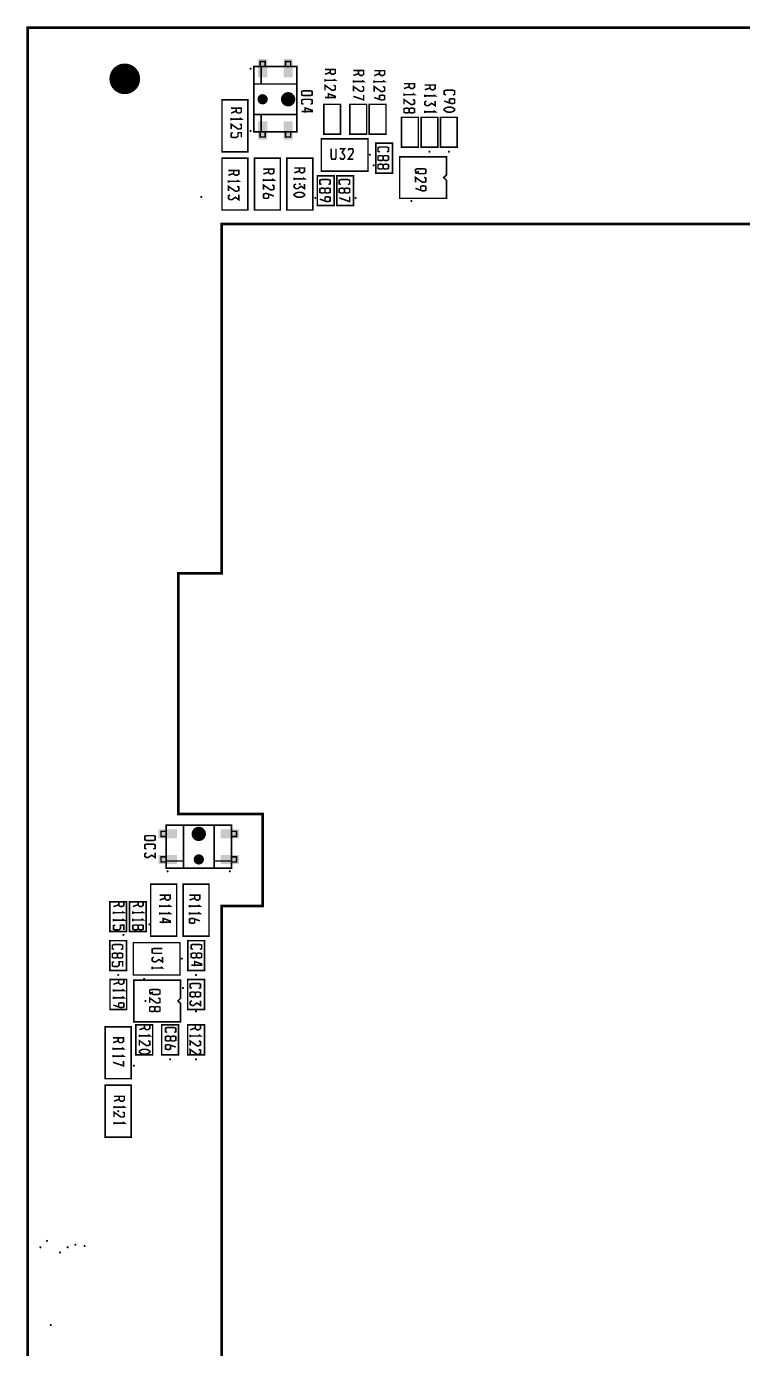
# Model space of a CAD drawing. Extents: x -3 to 440, y 331 to 583.
# Drawn here: x -3.1 to 67, y 453.2 to 582.7 of the extents above; entities that cross this region are included whole.
import ezdxf

# ---------------------------------------------------------------- set-up
doc = ezdxf.new("R2010")
doc.units = 0
doc.header["$MEASUREMENT"] = 0
doc.layers.get('0').update_dxf_attribs({"linetype": 'CONTINUOUS'})
for name, color, linetype in [('22-303-0_AST', 7, 'CONTINUOUS'), ('22-303-0_DRL', 1, 'CONTINUOUS'), ('THRUHOLE_NPT', 7, 'CONTINUOUS'), ('THRUHOLE_TAP', 1, 'CONTINUOUS')]:
    doc.layers.add(name, color=color, linetype=linetype)

# ---------------------------------------------------------------- blocks, each defined once
blk = doc.blocks.new('ROUND_2')
at = {"const_width": 0.50038}
blk.add_lwpolyline([(-0.25019, 0, 1), (0.25019, 0, 1)], format="xyb", close=True, dxfattribs=at)
blk = doc.blocks.new('RECTANGLE_39')
blk.add_solid([(0.90043, 0.44958), (0.90043, -0.44958), (-0.90043, 0.44958), (-0.90043, -0.44958)])
blk = doc.blocks.new('ROUND_40')
at = {"const_width": 0.69977}
blk.add_lwpolyline([(-0.349884, 0, 1), (0.349884, 0, 1)], format="xyb", close=True, dxfattribs=at)
blk = doc.blocks.new('RECTANGLE_41')
blk.add_solid([(0.44958, 0.90043), (0.44958, -0.90043), (-0.44958, 0.90043), (-0.44958, -0.90043)])
blk = doc.blocks.new('ROUND_111')
at = {"const_width": 1.49987}
blk.add_lwpolyline([(-0.749934, 0, 1), (0.749934, 0, 1)], format="xyb", close=True, dxfattribs=at)
blk = doc.blocks.new('ROUND_116')
at = {"const_width": 0.10033}
blk.add_lwpolyline([(-0.050164, 0, 1), (0.050164, 0, 1)], format="xyb", close=True, dxfattribs=at)
blk = doc.blocks.new('ROUND_117')
at = {"const_width": 0.10033}
blk.add_lwpolyline([(-0.050164, 0, 1), (0.050164, 0, 1)], format="xyb", close=True, dxfattribs=at)
blk = doc.blocks.new('ROUND_108')
at = {"const_width": 0.10033}
blk.add_lwpolyline([(-0.050164, 0, 1), (0.050164, 0, 1)], format="xyb", close=True, dxfattribs=at)
blk = doc.blocks.new('ROUND_82')
at = {"const_width": 1.49987}
blk.add_lwpolyline([(-0.749934, 0, 1), (0.749934, 0, 1)], format="xyb", close=True, dxfattribs=at)

msp = doc.modelspace()

# ---------------------------------------------------------------- linework, layer by layer
at = {"layer": '22-303-0_AST'}
for points, const_width in [([(117.55, 582.61), (117.55, 572.61), (122.55, 572.61), (122.55, 582.61), (137.05, 582.61), (137.05, 342.61), (-2.95, 342.61), (-2.95, 582.61), (117.55, 582.61)], 0.254), ([(19.8, 578.8), (19.8, 579.3), (20.3, 579.3), (20.3, 578.8)], 0.152), ([(22.8, 578.8), (22.8, 579.3), (22.3, 579.3), (22.3, 578.8)], 0.152), ([(23.4, 577.1), (19.9, 577.1), (19.9, 578.8), (23.4, 578.8), (23.4, 577.1), (23.4, 576.1), (23.4, 575.1), (23.4, 574.1), (19.9, 574.1), (19.9, 572.4), (19.2, 572.4), (19.2, 574.1), (19.9, 574.1)], 0.152), ([(19.2, 574.1), (19.2, 575.1), (19.2, 576.1), (19.2, 577.1), (19.2, 578.8), (19.9, 578.8)], 0.152), ([(26.66, 578.52), (26.66, 578.17), (26.83, 578.05), (27, 578.05), (27.17, 578.17), (27.17, 578.52), (26.16, 578.52)], 0.152), ([(26.66, 578.23), (26.16, 578.05)], 0.152), ([(26.16, 577.33), (26.16, 577.57)], 0.152), ([(26.16, 577.45), (27.17, 577.45), (27, 577.57)], 0.152), ([(29.45, 578.41), (29.45, 578.05), (29.62, 577.93), (29.79, 577.93), (29.95, 578.05), (29.95, 578.41), (28.94, 578.41)], 0.152), ([(29.45, 578.11), (28.94, 577.93)], 0.152), ([(31.49, 578.4), (31.49, 578.04), (31.66, 577.92), (31.83, 577.92), (32, 578.04), (32, 578.4), (30.98, 578.4)], 0.152), ([(31.49, 578.1), (30.98, 577.92)], 0.152), ([(19.2, 577.1), (19.9, 577.1)], 0.152), ([(23.88, 576.37), (24.05, 576.43), (24.73, 576.43), (24.9, 576.37), (24.9, 576.02), (24.73, 575.96), (24.05, 575.96), (23.88, 576.02), (23.88, 576.37)], 0.152), ([(26.16, 576.49), (26.16, 576.97), (26.83, 576.49), (27, 576.49), (27.17, 576.55), (27.17, 576.91), (27, 576.97)], 0.152), ([(28.94, 577.22), (28.94, 577.45)], 0.152), ([(28.94, 577.33), (29.95, 577.33), (29.79, 577.45)], 0.152), ([(28.94, 576.38), (28.94, 576.85), (29.62, 576.38), (29.79, 576.38), (29.95, 576.44), (29.95, 576.79), (29.79, 576.85)], 0.152), ([(30.98, 577.2), (30.98, 577.44)], 0.152), ([(30.98, 577.32), (32, 577.32), (31.83, 577.44)], 0.152), ([(30.98, 576.36), (30.98, 576.84), (31.66, 576.36), (31.83, 576.36), (32, 576.43), (32, 576.78), (31.83, 576.84)], 0.152), ([(34.41, 577.13), (34.41, 576.77), (34.58, 576.65), (34.75, 576.65), (34.92, 576.77), (34.92, 577.13), (33.9, 577.13)], 0.152), ([(34.41, 576.83), (33.9, 576.65)], 0.152), ([(36.44, 577), (36.44, 576.64), (36.61, 576.53), (36.78, 576.53), (36.95, 576.64), (36.95, 577), (35.93, 577)], 0.152), ([(36.44, 576.71), (35.93, 576.53)], 0.152), ([(38.01, 576.02), (37.84, 576.08), (37.84, 576.43), (38.01, 576.49), (38.69, 576.49), (38.86, 576.43), (38.86, 576.08), (38.69, 576.02)], 0.152), ([(16.07, 575.54), (16.07, 570.46), (18.61, 570.46), (18.61, 575.54), (16.07, 575.54)], 0.152), ([(24.05, 575.12), (23.88, 575.18), (23.88, 575.53), (24.05, 575.59), (24.73, 575.59), (24.9, 575.53), (24.9, 575.18), (24.73, 575.12)], 0.152), ([(26.04, 575.1), (26.04, 572.18), (27.68, 572.18), (27.68, 575.1), (26.04, 575.1)], 0.152), ([(26.49, 575.65), (26.49, 576.13), (27.17, 575.89), (27.17, 575.77), (26.16, 575.77)], 0.152), ([(30.24, 572.18), (30.24, 575.1), (28.6, 575.1), (28.6, 572.18), (30.24, 572.18)], 0.152), ([(28.94, 575.89), (29.95, 575.54), (29.95, 576.01)], 0.152), ([(30.49, 575.1), (30.49, 572.18), (32.13, 572.18), (32.13, 575.1), (30.49, 575.1)], 0.152), ([(31.49, 575.59), (31.49, 575.94), (31.66, 576), (31.83, 576), (32, 575.94), (32, 575.59), (31.83, 575.53), (31.66, 575.53), (30.98, 575.77)], 0.152), ([(33.9, 575.93), (33.9, 576.17)], 0.152), ([(33.9, 576.05), (34.92, 576.05), (34.75, 576.17)], 0.152), ([(33.9, 575.09), (33.9, 575.57), (34.58, 575.09), (34.75, 575.09), (34.92, 575.16), (34.92, 575.51), (34.75, 575.57)], 0.152), ([(35.93, 575.81), (35.93, 576.04)], 0.152), ([(35.93, 575.93), (36.95, 575.93), (36.78, 576.04)], 0.152), ([(36.1, 575.44), (35.93, 575.32), (35.93, 575.09), (36.1, 574.97), (36.27, 574.97), (36.61, 575.21), (36.95, 574.97), (36.95, 575.44)], 0.152), ([(38.35, 575.24), (38.35, 575.6), (38.52, 575.65), (38.69, 575.65), (38.86, 575.6), (38.86, 575.24), (38.69, 575.18), (38.52, 575.18), (37.84, 575.42)], 0.152), ([(17.47, 574.73), (17.47, 574.37), (17.64, 574.25), (17.81, 574.25), (17.97, 574.37), (17.97, 574.73), (16.96, 574.73)], 0.152), ([(17.47, 574.43), (16.96, 574.25)], 0.152), ([(16.96, 573.53), (16.96, 573.77)], 0.152), ([(16.96, 573.65), (17.97, 573.65), (17.81, 573.77)], 0.152), ([(23.4, 574.1), (23.4, 572.4), (19.9, 572.4)], 0.152), ([(24.22, 574.28), (24.22, 574.75), (24.9, 574.52), (24.9, 574.4), (23.88, 574.4)], 0.152), ([(33.66, 573.83), (33.66, 570.91), (35.3, 570.91), (35.3, 573.83), (33.66, 573.83)], 0.152), ([(34.41, 574.32), (34.58, 574.26), (34.75, 574.26), (34.92, 574.32), (34.92, 574.67), (34.75, 574.73), (34.58, 574.73), (34.41, 574.67), (34.41, 574.32), (34.24, 574.26), (34.07, 574.26), (33.9, 574.32), (33.9, 574.67), (34.07, 574.73), (34.24, 574.73), (34.41, 574.67)], 0.152), ([(35.57, 573.83), (35.57, 570.91), (37.21, 570.91), (37.21, 573.83), (35.57, 573.83)], 0.152), ([(35.93, 574.25), (35.93, 574.49)], 0.152), ([(35.93, 574.37), (36.95, 574.37), (36.78, 574.49)], 0.152), ([(37.47, 573.83), (37.47, 570.91), (39.11, 570.91), (39.11, 573.83), (37.47, 573.83)], 0.152), ([(37.84, 574.64), (38.01, 574.76), (38.18, 574.82), (38.52, 574.82), (38.69, 574.76), (38.86, 574.64), (38.86, 574.52), (38.69, 574.4), (38.52, 574.34), (38.18, 574.34), (38.01, 574.4), (37.84, 574.52), (37.84, 574.64)], 0.152), ([(16.96, 572.69), (16.96, 573.17), (17.64, 572.69), (17.81, 572.69), (17.97, 572.75), (17.97, 573.11), (17.81, 573.17)], 0.152), ([(17.13, 572.33), (16.96, 572.27), (16.96, 571.91), (17.13, 571.86), (17.47, 571.86), (17.64, 571.98), (17.64, 572.33), (17.97, 572.33), (17.97, 571.86)], 0.152), ([(20.3, 572.4), (20.3, 571.9), (19.8, 571.9), (19.8, 572.4)], 0.152), ([(22.8, 572.4), (22.8, 571.9), (22.3, 571.9), (22.3, 572.4)], 0.152), ([(25.8, 568.56), (30.37, 568.56), (30.37, 571.73), (25.8, 571.73), (25.8, 568.56)], 0.152), ([(32.78, 568.37), (32.78, 571.29), (31.14, 571.29), (31.14, 568.37), (32.78, 568.37)], 0.152), ([(16.07, 569.83), (16.07, 564.75), (18.61, 564.75), (18.61, 569.83), (16.07, 569.83)], 0.152), ([(19.25, 569.83), (19.25, 564.75), (21.79, 564.75), (21.79, 569.83), (19.25, 569.83)], 0.152), ([(24.96, 564.75), (24.96, 569.83), (22.42, 569.83), (22.42, 564.75), (24.96, 564.75)], 0.152), ([(27.24, 570.75), (27.24, 569.9), (27.18, 569.73), (26.83, 569.73), (26.77, 569.9), (26.77, 570.75)], 0.152), ([(27.61, 569.9), (27.73, 569.73), (27.96, 569.73), (28.08, 569.9), (28.08, 570.07), (27.84, 570.41), (28.08, 570.75), (27.61, 570.75)], 0.152), ([(28.92, 569.73), (28.45, 569.73), (28.92, 570.41), (28.92, 570.58), (28.86, 570.75), (28.51, 570.75), (28.45, 570.58)], 0.152), ([(31.52, 570.44), (31.35, 570.5), (31.35, 570.86), (31.52, 570.92), (32.2, 570.92), (32.37, 570.86), (32.37, 570.5), (32.2, 570.44)], 0.152), ([(31.86, 569.66), (32.03, 569.6), (32.2, 569.6), (32.37, 569.66), (32.37, 570.02), (32.2, 570.08), (32.03, 570.08), (31.86, 570.02), (31.86, 569.66), (31.69, 569.6), (31.52, 569.6), (31.35, 569.66), (31.35, 570.02), (31.52, 570.08), (31.69, 570.08), (31.86, 570.02)], 0.152), ([(33.47, 569.95), (38.05, 569.95), (38.05, 568.18), (37.79, 567.92), (38.05, 567.67), (38.05, 565.89), (33.47, 565.89), (33.47, 569.95)], 0.152), ([(17.21, 568.63), (17.21, 568.27), (17.38, 568.16), (17.55, 568.16), (17.72, 568.27), (17.72, 568.63), (16.7, 568.63)], 0.152), ([(20.64, 568.76), (20.64, 568.4), (20.81, 568.28), (20.98, 568.28), (21.15, 568.4), (21.15, 568.76), (20.13, 568.76)], 0.152), ([(20.64, 568.46), (20.13, 568.28)], 0.152), ([(23.66, 568.87), (23.66, 568.52), (23.82, 568.4), (23.99, 568.4), (24.16, 568.52), (24.16, 568.87), (23.15, 568.87)], 0.152), ([(23.66, 568.57), (23.15, 568.4)], 0.152), ([(31.86, 568.82), (32.03, 568.77), (32.2, 568.77), (32.37, 568.82), (32.37, 569.18), (32.2, 569.24), (32.03, 569.24), (31.86, 569.18), (31.86, 568.82), (31.69, 568.77), (31.52, 568.77), (31.35, 568.82), (31.35, 569.18), (31.52, 569.24), (31.69, 569.24), (31.86, 569.18)], 0.152), ([(35.19, 568.79), (35.02, 568.72), (35.02, 568.49), (35.19, 568.43), (35.36, 568.31), (35.87, 568.31), (36.04, 568.37), (36.04, 568.72), (35.87, 568.79), (35.19, 568.79)], 0.152), ([(35.36, 568.55), (35.02, 568.31)], 0.152), ([(17.21, 568.33), (16.7, 568.16)], 0.152), ([(16.7, 567.44), (16.7, 567.67)], 0.152), ([(16.7, 567.56), (17.72, 567.56), (17.55, 567.67)], 0.152), ([(20.13, 567.56), (20.13, 567.8)], 0.152), ([(20.13, 567.68), (21.15, 567.68), (20.98, 567.8)], 0.152), ([(20.13, 566.73), (20.13, 567.2), (20.81, 566.73), (20.98, 566.73), (21.15, 566.78), (21.15, 567.14), (20.98, 567.2)], 0.152), ([(23.15, 567.68), (23.15, 567.91)], 0.152), ([(23.15, 567.8), (24.16, 567.8), (23.99, 567.91)], 0.152), ([(23.32, 567.31), (23.15, 567.2), (23.15, 566.96), (23.32, 566.84), (23.49, 566.84), (23.82, 567.08), (24.16, 566.84), (24.16, 567.31)], 0.152), ([(25.41, 568.11), (25.41, 565.19), (27.05, 565.19), (27.05, 568.11), (25.41, 568.11)], 0.152), ([(25.82, 567.26), (25.65, 567.31), (25.65, 567.67), (25.82, 567.73), (26.49, 567.73), (26.66, 567.67), (26.66, 567.31), (26.49, 567.26)], 0.152), ([(27.31, 568.11), (27.31, 565.19), (28.95, 565.19), (28.95, 568.11), (27.31, 568.11)], 0.152), ([(27.72, 567.26), (27.55, 567.31), (27.55, 567.67), (27.72, 567.73), (28.4, 567.73), (28.57, 567.67), (28.57, 567.31), (28.4, 567.26)], 0.152), ([(35.02, 567.47), (35.02, 567.95), (35.7, 567.47), (35.87, 567.47), (36.04, 567.53), (36.04, 567.89), (35.87, 567.95)], 0.152), ([(16.7, 566.6), (16.7, 567.07), (17.38, 566.6), (17.55, 566.6), (17.72, 566.66), (17.72, 567.01), (17.55, 567.07)], 0.152), ([(16.87, 566.24), (16.7, 566.12), (16.7, 565.88), (16.87, 565.76), (17.04, 565.76), (17.38, 566), (17.72, 565.76), (17.72, 566.24)], 0.152), ([(20.64, 566.3), (20.64, 565.95), (20.47, 565.89), (20.3, 565.89), (20.13, 565.95), (20.13, 566.3), (20.3, 566.36), (20.47, 566.36), (21.15, 566.12)], 0.152), ([(23.15, 566.3), (23.32, 566.42), (23.49, 566.48), (23.82, 566.48), (23.99, 566.42), (24.16, 566.3), (24.16, 566.18), (23.99, 566.06), (23.82, 566), (23.49, 566), (23.32, 566.06), (23.15, 566.18), (23.15, 566.3)], 0.152), ([(26.16, 566.48), (26.32, 566.42), (26.49, 566.42), (26.66, 566.48), (26.66, 566.83), (26.49, 566.89), (26.32, 566.89), (26.16, 566.83), (26.16, 566.48), (25.99, 566.42), (25.82, 566.42), (25.65, 566.48), (25.65, 566.83), (25.82, 566.89), (25.99, 566.89), (26.16, 566.83)], 0.152), ([(26.16, 565.64), (26.16, 565.99), (26.32, 566.05), (26.49, 566.05), (26.66, 565.99), (26.66, 565.64), (26.49, 565.58), (26.32, 565.58), (25.65, 565.82)], 0.152), ([(28.06, 566.48), (28.23, 566.42), (28.4, 566.42), (28.57, 566.48), (28.57, 566.83), (28.4, 566.89), (28.23, 566.89), (28.06, 566.83), (28.06, 566.48), (27.89, 566.42), (27.72, 566.42), (27.55, 566.48), (27.55, 566.83), (27.72, 566.89), (27.89, 566.89), (28.06, 566.83)], 0.152), ([(27.55, 565.94), (28.57, 565.58), (28.57, 566.05)], 0.152), ([(35.53, 566.69), (35.53, 567.05), (35.7, 567.11), (35.87, 567.11), (36.04, 567.05), (36.04, 566.69), (35.87, 566.63), (35.7, 566.63), (35.02, 566.87)], 0.152), ([(10.6, 503.89), (10.1, 503.89), (10.1, 503.39), (10.6, 503.39)], 0.152), ([(12.3, 504.49), (12.3, 500.99), (10.6, 500.99), (10.6, 504.49), (12.3, 504.49), (13.3, 504.49), (14.3, 504.49), (15.3, 504.49), (15.3, 500.99), (17, 500.99), (17, 500.29), (15.3, 500.29), (15.3, 500.99)], 0.152), ([(15.3, 504.49), (17, 504.49), (17, 500.99)], 0.152), ([(17, 503.89), (17.5, 503.89), (17.5, 503.39), (17, 503.39)], 0.152), ([(8.51, 503.42), (8.68, 503.47), (9.35, 503.47), (9.52, 503.42), (9.52, 503.06), (9.35, 503), (8.68, 503), (8.51, 503.06), (8.51, 503.42)], 0.152), ([(8.68, 502.16), (8.51, 502.22), (8.51, 502.58), (8.68, 502.64), (9.35, 502.64), (9.52, 502.58), (9.52, 502.22), (9.35, 502.16)], 0.152), ([(8.68, 501.8), (8.51, 501.68), (8.51, 501.44), (8.68, 501.33), (8.85, 501.33), (9.19, 501.56), (9.52, 501.33), (9.52, 501.8)], 0.152), ([(10.6, 500.89), (10.1, 500.89), (10.1, 501.39), (10.6, 501.39)], 0.152), ([(17, 501.39), (17.5, 501.39), (17.5, 500.89), (17, 500.89)], 0.152), ([(15.3, 500.29), (14.3, 500.29), (13.3, 500.29), (12.3, 500.29), (10.6, 500.29), (10.6, 500.99)], 0.152), ([(12.3, 500.29), (12.3, 500.99)], 0.152), ([(9.09, 498.71), (9.09, 493.63), (11.63, 493.63), (11.63, 498.71), (9.09, 498.71)], 0.152), ([(12.26, 498.71), (12.26, 493.63), (14.8, 493.63), (14.8, 498.71), (12.26, 498.71)], 0.152), ([(10.48, 497.64), (10.48, 497.28), (10.65, 497.16), (10.82, 497.16), (10.99, 497.28), (10.99, 497.64), (9.97, 497.64)], 0.152), ([(10.48, 497.34), (9.97, 497.16)], 0.152), ([(13.4, 497.64), (13.4, 497.28), (13.57, 497.16), (13.74, 497.16), (13.91, 497.28), (13.91, 497.64), (12.89, 497.64)], 0.152), ([(13.4, 497.34), (12.89, 497.16)], 0.152), ([(5.09, 496.99), (5.09, 494.07), (6.73, 494.07), (6.73, 496.99), (5.09, 496.99)], 0.152), ([(5.96, 496.99), (5.96, 496.63), (6.13, 496.52), (6.3, 496.52), (6.47, 496.63), (6.47, 496.99), (5.45, 496.99)], 0.152), ([(5.96, 496.7), (5.45, 496.52)], 0.152), ([(5.45, 495.8), (5.45, 496.03)], 0.152), ([(5.45, 495.92), (6.47, 495.92), (6.3, 496.03)], 0.152), ([(8.65, 494.07), (8.65, 496.99), (7.01, 496.99), (7.01, 494.07), (8.65, 494.07)], 0.152), ([(7.86, 497), (7.86, 496.65), (8.03, 496.53), (8.2, 496.53), (8.36, 496.65), (8.36, 497), (7.35, 497)], 0.152), ([(7.86, 496.71), (7.35, 496.53)], 0.152), ([(7.35, 495.81), (7.35, 496.04)], 0.152), ([(7.35, 495.93), (8.36, 495.93), (8.2, 496.04)], 0.152), ([(9.97, 496.44), (9.97, 496.68)], 0.152), ([(9.97, 496.56), (10.99, 496.56), (10.82, 496.68)], 0.152), ([(9.97, 495.72), (9.97, 495.96)], 0.152), ([(9.97, 495.84), (10.99, 495.84), (10.82, 495.96)], 0.152), ([(12.89, 496.44), (12.89, 496.68)], 0.152), ([(12.89, 496.56), (13.91, 496.56), (13.74, 496.68)], 0.152), ([(12.89, 495.72), (12.89, 495.96)], 0.152), ([(12.89, 495.84), (13.91, 495.84), (13.74, 495.96)], 0.152), ([(5.45, 495.08), (5.45, 495.31)], 0.152), ([(5.45, 495.2), (6.47, 495.2), (6.3, 495.31)], 0.152), ([(5.62, 494.71), (5.45, 494.65), (5.45, 494.3), (5.62, 494.24), (5.96, 494.24), (6.13, 494.36), (6.13, 494.71), (6.47, 494.71), (6.47, 494.24)], 0.152), ([(7.35, 495.09), (7.35, 495.33)], 0.152), ([(7.35, 495.21), (8.36, 495.21), (8.2, 495.33)], 0.152), ([(7.86, 494.31), (8.03, 494.25), (8.2, 494.25), (8.36, 494.31), (8.36, 494.67), (8.2, 494.72), (8.03, 494.72), (7.86, 494.67), (7.86, 494.31), (7.69, 494.25), (7.52, 494.25), (7.35, 494.31), (7.35, 494.67), (7.52, 494.72), (7.69, 494.72), (7.86, 494.67)], 0.152), ([(10.31, 494.89), (10.31, 495.36), (10.99, 495.12), (10.99, 495), (9.97, 495)], 0.152), ([(13.4, 495.3), (13.4, 494.95), (13.23, 494.89), (13.06, 494.89), (12.89, 494.95), (12.89, 495.3), (13.06, 495.36), (13.23, 495.36), (13.91, 495.12)], 0.152), ([(5.09, 493.18), (5.09, 490.26), (6.73, 490.26), (6.73, 493.18), (5.09, 493.18)], 0.152), ([(5.5, 492.33), (5.33, 492.38), (5.33, 492.74), (5.5, 492.8), (6.17, 492.8), (6.34, 492.74), (6.34, 492.38), (6.17, 492.33)], 0.152), ([(7.39, 489.82), (11.96, 489.82), (11.96, 492.99), (7.39, 492.99), (7.39, 489.82)], 0.152), ([(10.24, 491.94), (9.4, 491.94), (9.23, 492), (9.23, 492.36), (9.4, 492.42), (10.24, 492.42)], 0.152), ([(14.36, 490.26), (14.36, 493.18), (12.72, 493.18), (12.72, 490.26), (14.36, 490.26)], 0.152), ([(13.23, 492.34), (13.06, 492.39), (13.06, 492.75), (13.23, 492.81), (13.91, 492.81), (14.08, 492.75), (14.08, 492.39), (13.91, 492.34)], 0.152), ([(5.84, 491.55), (6.01, 491.49), (6.17, 491.49), (6.34, 491.55), (6.34, 491.9), (6.17, 491.96), (6.01, 491.96), (5.84, 491.9), (5.84, 491.55), (5.67, 491.49), (5.5, 491.49), (5.33, 491.55), (5.33, 491.9), (5.5, 491.96), (5.67, 491.96), (5.84, 491.9)], 0.152), ([(5.5, 491.12), (5.33, 491.06), (5.33, 490.71), (5.5, 490.65), (5.84, 490.65), (6.01, 490.77), (6.01, 491.12), (6.34, 491.12), (6.34, 490.65)], 0.152), ([(9.4, 491.58), (9.23, 491.46), (9.23, 491.22), (9.4, 491.1), (9.56, 491.1), (9.9, 491.34), (10.24, 491.1), (10.24, 491.58)], 0.152), ([(13.57, 491.56), (13.74, 491.5), (13.91, 491.5), (14.08, 491.56), (14.08, 491.91), (13.91, 491.97), (13.74, 491.97), (13.57, 491.91), (13.57, 491.56), (13.4, 491.5), (13.23, 491.5), (13.06, 491.56), (13.06, 491.91), (13.23, 491.97), (13.4, 491.97), (13.57, 491.91)], 0.152), ([(13.4, 490.66), (13.4, 491.14), (14.08, 490.9), (14.08, 490.78), (13.06, 490.78)], 0.152), ([(9.23, 490.38), (9.23, 490.62)], 0.152), ([(9.23, 490.5), (10.24, 490.5), (10.07, 490.62)], 0.152), ([(6.74, 486.45), (6.74, 489.37), (5.1, 489.37), (5.1, 486.45), (6.74, 486.45)], 0.152), ([(5.95, 489.38), (5.95, 489.03), (6.12, 488.91), (6.29, 488.91), (6.46, 489.03), (6.46, 489.38), (5.44, 489.38)], 0.152), ([(5.95, 489.09), (5.44, 488.91)], 0.152), ([(5.44, 488.19), (5.44, 488.42)], 0.152), ([(5.44, 488.31), (6.46, 488.31), (6.29, 488.42)], 0.152), ([(7.44, 489.31), (12.01, 489.31), (12.01, 487.53), (11.76, 487.28), (12.01, 487.02), (12.01, 485.24), (7.44, 485.24), (7.44, 489.31)], 0.152), ([(9.16, 488.39), (8.99, 488.33), (8.99, 488.1), (9.16, 488.04), (9.32, 487.92), (9.83, 487.92), (10, 487.98), (10, 488.33), (9.83, 488.39), (9.16, 488.39)], 0.152), ([(9.32, 488.16), (8.99, 487.92)], 0.152), ([(12.71, 489.37), (12.71, 486.45), (14.35, 486.45), (14.35, 489.37), (12.71, 489.37)], 0.152), ([(13.12, 488.52), (12.95, 488.57), (12.95, 488.93), (13.12, 488.99), (13.79, 488.99), (13.96, 488.93), (13.96, 488.57), (13.79, 488.52)], 0.152), ([(5.44, 487.47), (5.44, 487.71)], 0.152), ([(5.44, 487.59), (6.46, 487.59), (6.29, 487.71)], 0.152), ([(5.95, 486.69), (5.95, 487.05), (6.12, 487.1), (6.29, 487.1), (6.46, 487.05), (6.46, 486.69), (6.29, 486.63), (6.12, 486.63), (5.44, 486.87)], 0.152), ([(8.99, 487.08), (8.99, 487.56), (9.66, 487.08), (9.83, 487.08), (10, 487.14), (10, 487.5), (9.83, 487.56)], 0.152), ([(13.46, 487.74), (13.62, 487.68), (13.79, 487.68), (13.96, 487.74), (13.96, 488.09), (13.79, 488.15), (13.62, 488.15), (13.46, 488.09), (13.46, 487.74), (13.29, 487.68), (13.12, 487.68), (12.95, 487.74), (12.95, 488.09), (13.12, 488.15), (13.29, 488.15), (13.46, 488.09)], 0.152), ([(13.12, 487.31), (12.95, 487.2), (12.95, 486.96), (13.12, 486.84), (13.29, 486.84), (13.62, 487.08), (13.96, 486.84), (13.96, 487.31)], 0.152), ([(9.49, 486.3), (9.66, 486.24), (9.83, 486.24), (10, 486.3), (10, 486.66), (9.83, 486.72), (9.66, 486.72), (9.49, 486.66), (9.49, 486.3), (9.32, 486.24), (9.16, 486.24), (8.99, 486.3), (8.99, 486.66), (9.16, 486.72), (9.32, 486.72), (9.49, 486.66)], 0.152), ([(4.64, 484.74), (4.64, 479.66), (7.18, 479.66), (7.18, 484.74), (4.64, 484.74)], 0.152), ([(9.28, 482.01), (9.28, 484.93), (7.64, 484.93), (7.64, 482.01), (9.28, 482.01)], 0.152), ([(8.49, 484.94), (8.49, 484.58), (8.66, 484.46), (8.83, 484.46), (9, 484.58), (9, 484.94), (7.98, 484.94)], 0.152), ([(8.49, 484.64), (7.98, 484.46)], 0.152), ([(10.17, 484.93), (10.17, 482.01), (11.81, 482.01), (11.81, 484.93), (10.17, 484.93)], 0.152), ([(10.7, 484.2), (10.53, 484.26), (10.53, 484.61), (10.7, 484.67), (11.38, 484.67), (11.55, 484.61), (11.55, 484.26), (11.38, 484.2)], 0.152), ([(12.71, 484.93), (12.71, 482.01), (14.35, 482.01), (14.35, 484.93), (12.71, 484.93)], 0.152), ([(13.46, 484.92), (13.46, 484.57), (13.62, 484.45), (13.79, 484.45), (13.96, 484.57), (13.96, 484.92), (12.95, 484.92)], 0.152), ([(13.46, 484.63), (12.95, 484.45)], 0.152), ([(5.91, 483.67), (5.91, 483.31), (6.08, 483.19), (6.25, 483.19), (6.42, 483.31), (6.42, 483.67), (5.4, 483.67)], 0.152), ([(5.91, 483.37), (5.4, 483.19)], 0.152), ([(7.98, 483.74), (7.98, 483.98)], 0.152), ([(7.98, 483.86), (9, 483.86), (8.83, 483.98)], 0.152), ([(7.98, 482.91), (7.98, 483.38), (8.66, 482.91), (8.83, 482.91), (9, 482.96), (9, 483.32), (8.83, 483.38)], 0.152), ([(11.04, 483.42), (11.21, 483.36), (11.38, 483.36), (11.55, 483.42), (11.55, 483.77), (11.38, 483.83), (11.21, 483.83), (11.04, 483.77), (11.04, 483.42), (10.87, 483.36), (10.7, 483.36), (10.53, 483.42), (10.53, 483.77), (10.7, 483.83), (10.87, 483.83), (11.04, 483.77)], 0.152), ([(11.04, 482.94), (11.04, 482.58), (10.87, 482.52), (10.7, 482.52), (10.53, 482.58), (10.53, 482.94), (10.7, 482.99), (10.87, 482.99), (11.55, 482.76)], 0.152), ([(12.95, 483.73), (12.95, 483.97)], 0.152), ([(12.95, 483.85), (13.96, 483.85), (13.79, 483.97)], 0.152), ([(12.95, 482.89), (12.95, 483.37), (13.62, 482.89), (13.79, 482.89), (13.96, 482.95), (13.96, 483.31), (13.79, 483.37)], 0.152), ([(5.4, 482.47), (5.4, 482.71)], 0.152), ([(5.4, 482.59), (6.42, 482.59), (6.25, 482.71)], 0.152), ([(5.4, 481.75), (5.4, 481.99)], 0.152), ([(5.4, 481.87), (6.42, 481.87), (6.25, 481.99)], 0.152), ([(7.98, 482.36), (8.15, 482.48), (8.32, 482.54), (8.66, 482.54), (8.83, 482.48), (9, 482.36), (9, 482.25), (8.83, 482.13), (8.66, 482.07), (8.32, 482.07), (8.15, 482.13), (7.98, 482.25), (7.98, 482.36)], 0.152), ([(12.95, 482.05), (12.95, 482.53), (13.62, 482.05), (13.79, 482.05), (13.96, 482.12), (13.96, 482.47), (13.79, 482.53)], 0.152), ([(5.4, 481.27), (6.42, 480.92), (6.42, 481.39)], 0.152), ([(7.18, 473.94), (7.18, 479.02), (4.64, 479.02), (4.64, 473.94), (7.18, 473.94)], 0.152), ([(6, 477.94), (6, 477.58), (6.17, 477.46), (6.34, 477.46), (6.51, 477.58), (6.51, 477.94), (5.5, 477.94)], 0.152), ([(6, 477.64), (5.5, 477.46)], 0.152), ([(5.5, 476.75), (5.5, 476.98)], 0.152), ([(5.5, 476.87), (6.51, 476.87), (6.34, 476.98)], 0.152), ([(5.5, 475.91), (5.5, 476.38), (6.17, 475.91), (6.34, 475.91), (6.51, 475.97), (6.51, 476.32), (6.34, 476.38)], 0.152), ([(5.5, 475.19), (5.5, 475.43)], 0.152), ([(5.5, 475.31), (6.51, 475.31), (6.34, 475.43)], 0.152)]:
    msp.add_lwpolyline(points, dxfattribs=dict(at, const_width=const_width))
at = {"layer": '22-303-0_DRL', "const_width": 0.254}
for points in [[(117.55, 582.61), (117.55, 572.61), (122.55, 572.61), (122.55, 582.61), (137.05, 582.61), (137.05, 342.61), (-2.95, 342.61), (-2.95, 582.61), (117.55, 582.61)], [(100, 391.24), (83, 391.24), (83, 431.72), (16.05, 431.72), (16.05, 496.59), (20.05, 496.59), (20.05, 505.59), (11.8, 505.59), (11.8, 529.17), (16.05, 529.17), (16.05, 563.39), (118.05, 563.39), (118.05, 533.39), (112.91, 533.39), (112.91, 463.72), (89.19, 463.72), (89.19, 488.72), (78.59, 488.72), (78.59, 453.72), (118.05, 453.72), (118.05, 431.72), (100, 431.72), (100, 391.24)]]:
    msp.add_lwpolyline(points, dxfattribs=at)

# ---------------------------------------------------------------- block references
at = {"layer": '22-303-0_AST'}
for name, p in [('RECTANGLE_41', (20.05, 578.65)), ('RECTANGLE_41', (22.55, 578.65)), ('ROUND_40', (22.55, 575.6)), ('ROUND_2', (20.05, 575.6)), ('RECTANGLE_41', (20.05, 572.55)), ('RECTANGLE_41', (22.55, 572.55)), ('RECTANGLE_39', (10.75, 503.64)), ('ROUND_40', (13.8, 503.64)), ('RECTANGLE_39', (16.85, 503.64)), ('RECTANGLE_39', (10.75, 501.14)), ('ROUND_2', (13.8, 501.14)), ('RECTANGLE_39', (16.85, 501.14))]:
    msp.add_blockref(name, p, dxfattribs=at)
at = {"layer": '22-303-0_DRL'}
for name, p in [('ROUND_111', (6.55, 577.6)), ('ROUND_117', (18.87, 578.59)), ('ROUND_40', (22.55, 575.6)), ('ROUND_2', (20.05, 575.6)), ('ROUND_117', (18.87, 572.49)), ('ROUND_117', (30.55, 570.16)), ('ROUND_117', (36.39, 570.46)), ('ROUND_117', (38.3, 570.46)), ('ROUND_117', (30.93, 569.12)), ('ROUND_117', (23.69, 567.29)), ('ROUND_117', (14.04, 566.04)), ('ROUND_117', (25.22, 565.94)), ('ROUND_117', (29.16, 565.94)), ('ROUND_117', (34.62, 565.64)), ('ROUND_40', (13.8, 503.64)), ('ROUND_2', (13.8, 501.14)), ('ROUND_117', (10.74, 499.98)), ('ROUND_117', (16.84, 499.98)), ('ROUND_117', (8.96, 494.77)), ('ROUND_117', (6.42, 493.75)), ('ROUND_117', (12.14, 491.42)), ('ROUND_117', (5.91, 489.82)), ('ROUND_117', (8.45, 489.44)), ('ROUND_117', (13.53, 489.82)), ('ROUND_117', (12.26, 488.55)), ('ROUND_117', (8.58, 487.28)), ('ROUND_117', (13.53, 486.26)), ('ROUND_117', (7.44, 480.93)), ('ROUND_117', (10.99, 481.56)), ('ROUND_117', (13.53, 481.56)), ('ROUND_117', (5.91, 476.48)), ('ROUND_116', (-1.07, 463.78)), ('ROUND_116', (-1.71, 463.15)), ('ROUND_117', (0.2, 462.64)), ('ROUND_116', (0.96, 463.15)), ('ROUND_116', (1.72, 463.4)), ('ROUND_116', (2.61, 463.27)), ('ROUND_117', (-0.69, 455.53))]:
    msp.add_blockref(name, p, dxfattribs=at)
at = {"layer": 'THRUHOLE_NPT'}
for name, p in [('ROUND_40', (22.55, 575.6)), ('ROUND_2', (20.05, 575.6)), ('ROUND_40', (13.8, 503.64)), ('ROUND_2', (13.8, 501.14))]:
    msp.add_blockref(name, p, dxfattribs=at)
at = {"layer": 'THRUHOLE_TAP'}
for name, p in [('ROUND_82', (6.55, 577.6)), ('ROUND_108', (18.87, 578.59)), ('ROUND_108', (18.87, 572.49)), ('ROUND_108', (30.55, 570.16)), ('ROUND_108', (36.39, 570.46)), ('ROUND_108', (38.3, 570.46)), ('ROUND_108', (30.93, 569.12)), ('ROUND_108', (23.69, 567.29)), ('ROUND_108', (14.04, 566.04)), ('ROUND_108', (25.22, 565.94)), ('ROUND_108', (29.16, 565.94)), ('ROUND_108', (34.62, 565.64)), ('ROUND_108', (10.74, 499.98)), ('ROUND_108', (16.84, 499.98)), ('ROUND_108', (8.96, 494.77)), ('ROUND_108', (6.42, 493.75)), ('ROUND_108', (12.14, 491.42)), ('ROUND_108', (5.91, 489.82)), ('ROUND_108', (8.45, 489.44)), ('ROUND_108', (13.53, 489.82)), ('ROUND_108', (12.26, 488.55)), ('ROUND_108', (8.58, 487.28)), ('ROUND_108', (13.53, 486.26)), ('ROUND_108', (7.44, 480.93)), ('ROUND_108', (10.99, 481.56)), ('ROUND_108', (13.53, 481.56)), ('ROUND_108', (5.91, 476.48)), ('ROUND_108', (-1.07, 463.78)), ('ROUND_108', (-1.71, 463.15)), ('ROUND_108', (0.2, 462.64)), ('ROUND_108', (0.96, 463.15)), ('ROUND_108', (1.72, 463.4)), ('ROUND_108', (2.61, 463.27)), ('ROUND_108', (-0.69, 455.53))]:
    msp.add_blockref(name, p, dxfattribs=at)

doc.saveas('drawing.dxf')
